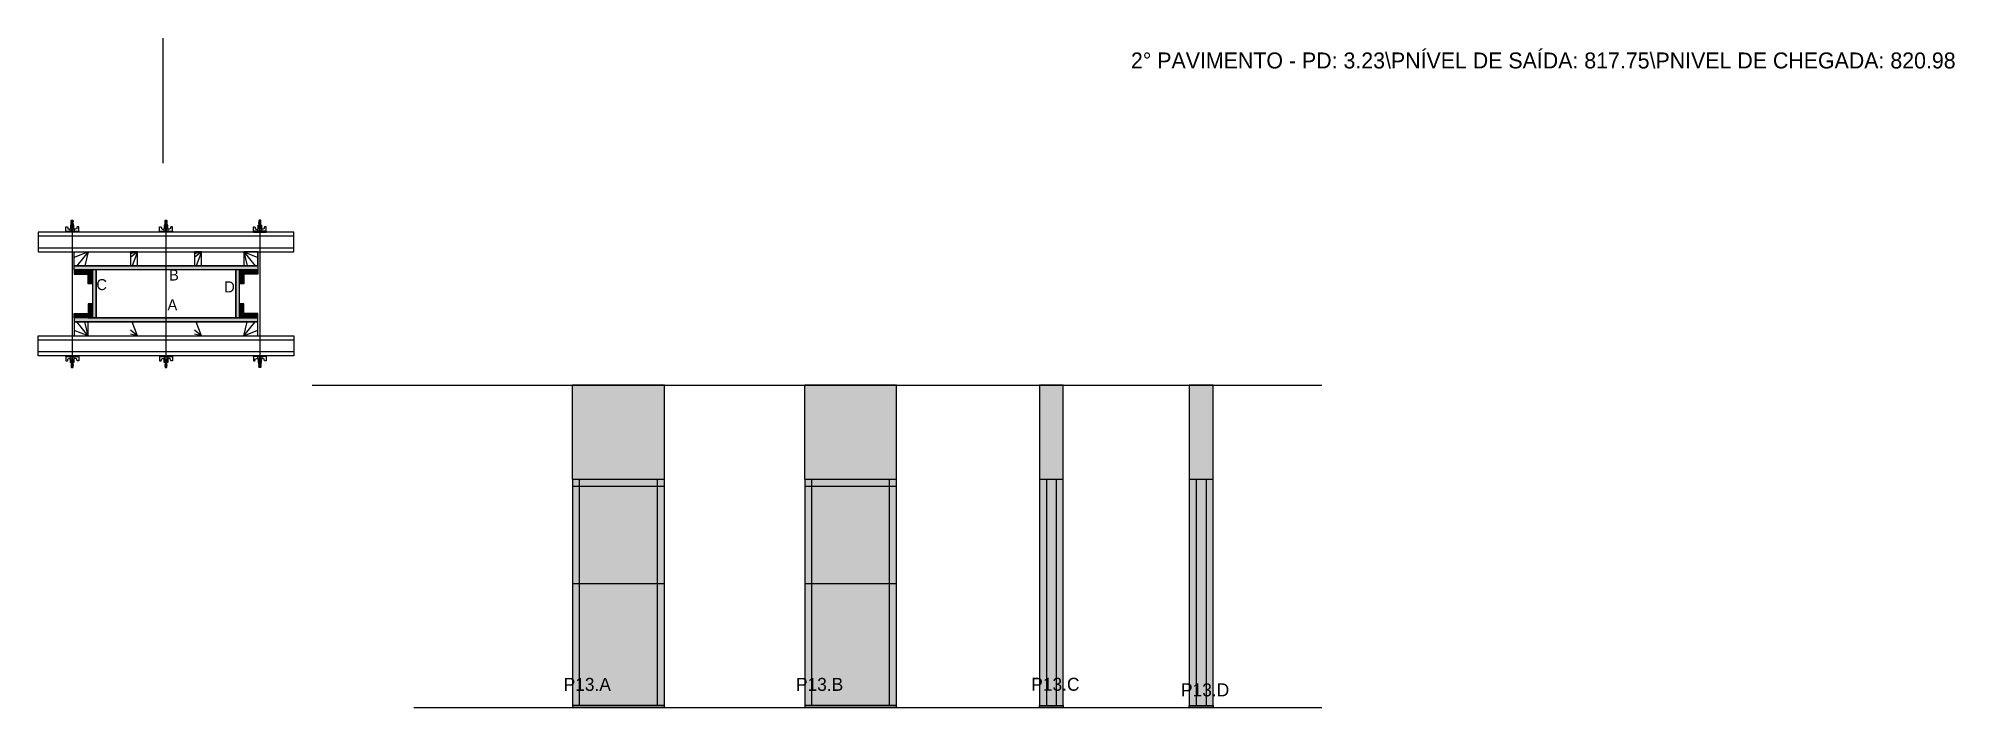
# Model space of a CAD drawing. Header units: metres. Extents: x 3528 to 5449, y 8535 to 9206.
import ezdxf

# ---------------------------------------------------------------- set-up
doc = ezdxf.new("R2010")
doc.units = ezdxf.units.M
for name, color, linetype in [('CHAPA', 7, 'Continuous'), ('COTA', 7, 'Continuous'), ('Hachura', 7, 'Continuous'), ('Madeira', 7, 'Continuous'), ('NOMENCLATURA', 7, 'Continuous'), ('Nível', 7, 'Continuous'), ('Painéis', 7, 'Continuous'), ('Perfil Metálico', 7, 'Continuous'), ('SARR_2.2x7', 7, 'Continuous'), ('SARRAFO', 7, 'Continuous'), ('Texto Seção', 7, 'Continuous'), ('TEXTO_GERAL', 7, 'Continuous')]:
    doc.layers.add(name, color=color, linetype=linetype)

msp = doc.modelspace()

# ---------------------------------------------------------------- hatches: boundary and pattern name
at = {"layer": 'COTA'}
h = msp.add_hatch(color=7, dxfattribs=at)
h.dxf.hatch_style = 1
h.paths.add_polyline_path([(4064, 8764.2), (4156, 8764.2), (4156, 8764.2), (4156, 8858.2), (4156, 8858.2), (4064, 8858.2), (4064, 8858.2), (4064, 8764.2)])
h = msp.add_hatch(color=7, dxfattribs=at)
h.dxf.hatch_style = 1
h.paths.add_polyline_path([(4296.8, 8764.2), (4388.8, 8764.2), (4388.8, 8764.2), (4388.8, 8858.2), (4388.8, 8858.2), (4296.8, 8858.2), (4296.8, 8858.2), (4296.8, 8764.2)])
h = msp.add_hatch(color=7, dxfattribs=at)
h.dxf.hatch_style = 1
h.paths.add_polyline_path([(4531.9, 8764.2), (4555.9, 8764.2), (4555.9, 8764.2), (4555.9, 8858.2), (4555.9, 8858.2), (4531.9, 8858.2), (4531.9, 8858.2), (4531.9, 8764.2)])
h = msp.add_hatch(color=7, dxfattribs=at)
h.dxf.hatch_style = 1
h.paths.add_polyline_path([(4682.1, 8764.2), (4706.1, 8764.2), (4706.1, 8764.2), (4706.1, 8858.2), (4706.1, 8858.2), (4682.1, 8858.2), (4682.1, 8858.2), (4682.1, 8764.2)])
at = {"layer": 'Hachura'}
h = msp.add_hatch(color=7, dxfattribs=at)
h.dxf.hatch_style = 1
h.paths.add_polyline_path([(3564.4, 8973.8), (3564.4, 8977.8), (3564.4, 8977.8), (3748.4, 8977.8), (3748.4, 8977.8), (3748.4, 8973.8), (3748.4, 8973.8), (3564.4, 8973.8)])
h = msp.add_hatch(color=7, dxfattribs=at)
h.dxf.hatch_style = 1
h.paths.add_polyline_path([(3564.4, 8973.8), (3564.4, 8977.8), (3564.4, 8977.8), (3748.4, 8977.8), (3748.4, 8977.8), (3748.4, 8973.8), (3748.4, 8973.8), (3564.4, 8973.8)])
h = msp.add_hatch(color=7, dxfattribs=at)
h.dxf.hatch_style = 1
h.paths.add_polyline_path([(3578.4, 8973.8), (3578.4, 8969.4), (3578.4, 8969.4), (3564.4, 8969.4), (3564.4, 8969.4), (3564.4, 8973.8), (3564.4, 8973.8), (3578.4, 8973.8)])
h = msp.add_hatch(color=7, dxfattribs=at)
h.dxf.hatch_style = 1
h.paths.add_polyline_path([(3582.8, 8973.8), (3578.4, 8973.8), (3578.4, 8973.8), (3578.4, 8959.8), (3578.4, 8959.8), (3582.8, 8959.8), (3582.8, 8959.8), (3582.8, 8973.8)])
h = msp.add_hatch(color=7, dxfattribs=at)
h.dxf.hatch_style = 1
h.paths.add_polyline_path([(3586.4, 8973.8), (3582.8, 8973.8), (3582.8, 8973.8), (3582.8, 8925.8), (3582.8, 8925.8), (3586.4, 8925.8), (3586.4, 8925.8), (3586.4, 8973.8)])
h = msp.add_hatch(color=7, dxfattribs=at)
h.dxf.hatch_style = 1
h.paths.add_polyline_path([(3586.4, 8973.8), (3582.8, 8973.8), (3582.8, 8973.8), (3582.8, 8925.8), (3582.8, 8925.8), (3586.4, 8925.8), (3586.4, 8925.8), (3586.4, 8973.8)])
h = msp.add_hatch(color=7, dxfattribs=at)
h.dxf.hatch_style = 1
h.paths.add_polyline_path([(3730, 8973.8), (3726.4, 8973.8), (3726.4, 8973.8), (3726.4, 8925.8), (3726.4, 8925.8), (3730, 8925.8), (3730, 8925.8), (3730, 8973.8)])
h = msp.add_hatch(color=7, dxfattribs=at)
h.dxf.hatch_style = 1
h.paths.add_polyline_path([(3730, 8973.8), (3726.4, 8973.8), (3726.4, 8973.8), (3726.4, 8925.8), (3726.4, 8925.8), (3730, 8925.8), (3730, 8925.8), (3730, 8973.8)])
h = msp.add_hatch(color=7, dxfattribs=at)
h.dxf.hatch_style = 1
h.paths.add_polyline_path([(3734.4, 8973.8), (3730, 8973.8), (3730, 8973.8), (3730, 8959.8), (3730, 8959.8), (3734.4, 8959.8), (3734.4, 8959.8), (3734.4, 8973.8)])
h = msp.add_hatch(color=7, dxfattribs=at)
h.dxf.hatch_style = 1
h.paths.add_polyline_path([(3734.4, 8973.8), (3734.4, 8969.4), (3734.4, 8969.4), (3748.4, 8969.4), (3748.4, 8969.4), (3748.4, 8973.8), (3748.4, 8973.8), (3734.4, 8973.8)])
h = msp.add_hatch(color=7, dxfattribs=at)
h.dxf.hatch_style = 1
h.paths.add_polyline_path([(3582.8, 8925.8), (3578.4, 8925.8), (3578.4, 8925.8), (3578.4, 8939.8), (3578.4, 8939.8), (3582.8, 8939.8), (3582.8, 8939.8), (3582.8, 8925.8)])
h = msp.add_hatch(color=7, dxfattribs=at)
h.dxf.hatch_style = 1
h.paths.add_polyline_path([(3734.4, 8925.8), (3730, 8925.8), (3730, 8925.8), (3730, 8939.8), (3730, 8939.8), (3734.4, 8939.8), (3734.4, 8939.8), (3734.4, 8925.8)])
h = msp.add_hatch(color=7, dxfattribs=at)
h.dxf.hatch_style = 1
h.paths.add_polyline_path([(3578.4, 8925.8), (3578.4, 8930.2), (3578.4, 8930.2), (3564.4, 8930.2), (3564.4, 8930.2), (3564.4, 8925.8), (3564.4, 8925.8), (3578.4, 8925.8)])
h = msp.add_hatch(color=7, dxfattribs=at)
h.dxf.hatch_style = 1
h.paths.add_polyline_path([(3564.4, 8925.8), (3564.4, 8921.8), (3564.4, 8921.8), (3748.4, 8921.8), (3748.4, 8921.8), (3748.4, 8925.8), (3748.4, 8925.8), (3564.4, 8925.8)])
h = msp.add_hatch(color=7, dxfattribs=at)
h.dxf.hatch_style = 1
h.paths.add_polyline_path([(3564.4, 8925.8), (3564.4, 8921.8), (3564.4, 8921.8), (3748.4, 8921.8), (3748.4, 8921.8), (3748.4, 8925.8), (3748.4, 8925.8), (3564.4, 8925.8)])
h = msp.add_hatch(color=7, dxfattribs=at)
h.dxf.hatch_style = 1
h.paths.add_polyline_path([(3734.4, 8925.8), (3734.4, 8930.2), (3734.4, 8930.2), (3748.4, 8930.2), (3748.4, 8930.2), (3748.4, 8925.8), (3748.4, 8925.8), (3734.4, 8925.8)])
h = msp.add_hatch(color=7, dxfattribs=at)
h.dxf.hatch_style = 1
h.paths.add_polyline_path([(4156, 8764.2), (4064, 8764.2), (4064, 8764.2), (4064, 8535.2), (4064, 8535.2), (4156, 8535.2), (4156, 8535.2), (4156, 8764.2)])
h = msp.add_hatch(color=7, dxfattribs=at)
h.dxf.hatch_style = 1
h.paths.add_polyline_path([(4388.8, 8764.2), (4296.8, 8764.2), (4296.8, 8764.2), (4296.8, 8535.2), (4296.8, 8535.2), (4388.8, 8535.2), (4388.8, 8535.2), (4388.8, 8764.2)])
h = msp.add_hatch(color=7, dxfattribs=at)
h.dxf.hatch_style = 1
h.paths.add_polyline_path([(4555.9, 8764.2), (4531.9, 8764.2), (4531.9, 8764.2), (4531.9, 8535.2), (4531.9, 8535.2), (4555.9, 8535.2), (4555.9, 8535.2), (4555.9, 8764.2)])
h = msp.add_hatch(color=7, dxfattribs=at)
h.dxf.hatch_style = 1
h.paths.add_polyline_path([(4706.1, 8764.2), (4682.1, 8764.2), (4682.1, 8764.2), (4682.1, 8535.2), (4682.1, 8535.2), (4706.1, 8535.2), (4706.1, 8535.2), (4706.1, 8764.2)])

# ---------------------------------------------------------------- linework, layer by layer
at = {"layer": 'CHAPA', "color": 7, "lineweight": 25}
for points in [[(3564.4, 8973.8), (3564.4, 8977.8), (3748.4, 8977.8), (3748.4, 8973.8)], [(3564.4, 8973.8), (3564.4, 8977.8), (3748.4, 8977.8), (3748.4, 8973.8)], [(3586.4, 8973.8), (3582.8, 8973.8), (3582.8, 8925.8), (3586.4, 8925.8)], [(3586.4, 8973.8), (3582.8, 8973.8), (3582.8, 8925.8), (3586.4, 8925.8)], [(3730, 8973.8), (3726.4, 8973.8), (3726.4, 8925.8), (3730, 8925.8)], [(3730, 8973.8), (3726.4, 8973.8), (3726.4, 8925.8), (3730, 8925.8)], [(3564.4, 8925.8), (3564.4, 8921.8), (3748.4, 8921.8), (3748.4, 8925.8)], [(3564.4, 8925.8), (3564.4, 8921.8), (3748.4, 8921.8), (3748.4, 8925.8)]]:
    msp.add_lwpolyline(points, close=True, dxfattribs=at)
at = {"layer": 'COTA', "color": 7, "lineweight": 25}
for p, q in [((4156, 8858.2), (4064, 8858.2)), ((4064, 8764.2), (4064, 8858.2)), ((4156, 8764.2), (4156, 8858.2)), ((4388.8, 8858.2), (4296.8, 8858.2)), ((4296.8, 8764.2), (4296.8, 8858.2)), ((4388.8, 8764.2), (4388.8, 8858.2))]:
    msp.add_line(p, q, dxfattribs=at)
for points in [[(4555.9, 8764.2), (4555.9, 8858.2), (4531.9, 8858.2), (4531.9, 8764.2)], [(4706.1, 8764.2), (4706.1, 8858.2), (4682.1, 8858.2), (4682.1, 8764.2)]]:
    msp.add_lwpolyline(points, dxfattribs=at)
at = {"layer": 'Defpoints', "color": 7, "lineweight": 25}
msp.add_line((3653.4, 9080.9), (3653.4, 9205.9), dxfattribs=at)
at = {"layer": 'Hachura', "color": 7, "lineweight": 25}
for p, q in [((3556, 9011.8), (3556, 9017)), ((3556, 9017), (3557.6, 9017)), ((3556, 9012.7), (3568.9, 9012.7)), ((3556, 9012.7), (3561.1, 9012.7)), ((3568.9, 9011.8), (3556, 9011.8)), ((3556.1, 9012.7), (3556.1, 9011.8)), ((3556.3, 9012.7), (3556.3, 9011.8)), ((3556.7, 9012.7), (3556.7, 9011.8)), ((3557.1, 9012.7), (3557.1, 9011.8)), ((3557.6, 9017), (3558.2, 9014.8)), ((3558, 9012.7), (3558, 9011.8)), ((3558.5, 9014.5), (3560.5, 9014.5)), ((3559.4, 9012.7), (3559.4, 9011.8)), ((3567.9, 9011.8), (3560.1, 9011.8)), ((3560.5, 9015.3), (3564.3, 9015.3)), ((3560.5, 9012.7), (3560.5, 9015.3)), ((3562.4, 9012.7), (3560.5, 9012.7)), ((3564.1, 9018.5), (3560.7, 9018.5)), ((3564.1, 9018.5), (3560.7, 9018.5)), ((3560.7, 9018.5), (3560.7, 9015.3)), ((3561.1, 9012.7), (3561.8, 9012.7)), ((3561.3, 9022.9), (3563.5, 9021.8)), ((3563.4, 9021.6), (3561.3, 9022.6)), ((3561.3, 9021.7), (3563.5, 9020.6)), ((3563.4, 9020.4), (3561.3, 9021.5)), ((3561.3, 9020.6), (3563.5, 9019.5)), ((3563.4, 9019.3), (3561.3, 9020.3)), ((3562.5, 9018.5), (3561.3, 9019.2)), ((3561.4, 9023.3), (3561.7, 9023.6)), ((3561.4, 9023), (3561.4, 9023.3)), ((3561.4, 9023.3), (3561.4, 9023.3)), ((3563.3, 9023.3), (3561.4, 9023.3)), ((3561.4, 9023), (3563.3, 9022)), ((3561.4, 9023), (3563.3, 9022)), ((3561.4, 9021.8), (3561.4, 9022.5)), ((3563.3, 9021.5), (3561.4, 9022.5)), ((3561.4, 9021.8), (3563.3, 9020.9)), ((3561.4, 9020.7), (3561.4, 9021.3)), ((3563.3, 9020.3), (3561.4, 9021.3)), ((3561.4, 9021.1), (3561.4, 9021.3)), ((3561.4, 9020.7), (3563.3, 9019.7)), ((3561.4, 9019.5), (3561.4, 9020.1)), ((3563.3, 9019.2), (3561.4, 9020.1)), ((3561.4, 9019.5), (3563.3, 9018.5)), ((3562.3, 9018.5), (3561.4, 9019)), ((3561.4, 9018.5), (3561.4, 9019)), ((3561.5, 9012.4), (3561.5, 9012.6)), ((3561.5, 9012), (3561.5, 9012.4)), ((3561.7, 9023.6), (3563, 9023.6)), ((3561.8, 9018.5), (3561.8, 9015.3)), ((3563.3, 9022.7), (3562, 9023.3)), ((3562.1, 9012.7), (3562.1, 9014.7)), ((3563.4, 9022.7), (3562.3, 9023.3)), ((3562.4, 9022.6), (3562.4, 8880.8)), ((3562.4, 9012.7), (3562.4, 9011.8)), ((3562.6, 9014.7), (3562.6, 9012.7)), ((3562.8, 9023.3), (3563.5, 9023)), ((3563.3, 9023.3), (3563, 9023.6)), ((3563.1, 9023.3), (3563.3, 9023.2)), ((3563.3, 9023.2), (3563.3, 9023.3)), ((3563.3, 9022.7), (3563.3, 9022)), ((3563.3, 9020.9), (3563.3, 9021.5)), ((3563.3, 9020.1), (3563.3, 9020.3)), ((3563.3, 9020.1), (3563.3, 9019.7)), ((3563.3, 9019.2), (3563.3, 9018.5)), ((3563.3, 9018.5), (3563.3, 9015.3)), ((3563.4, 9012.6), (3563.4, 9012.2)), ((3564.1, 9015.3), (3564.1, 9018.5)), ((3564.3, 9015.3), (3564.1, 9015.3)), ((3564.3, 9015.3), (3564.1, 9015.3)), ((3564.3, 9015.3), (3564.3, 9012.7)), ((3566.3, 9014.5), (3564.3, 9014.5)), ((3565.4, 9012.7), (3565.4, 9011.8)), ((3567.2, 9017), (3566.6, 9014.8)), ((3566.9, 9012.7), (3566.9, 9011.8)), ((3568.9, 9017), (3567.2, 9017)), ((3567.7, 9012.7), (3567.7, 9011.8)), ((3568.2, 9012.7), (3568.2, 9011.8)), ((3568.5, 9012.7), (3568.5, 9011.8)), ((3568.7, 9012.7), (3568.7, 9011.8)), ((3568.9, 9012.7), (3568.9, 9017)), ((3568.9, 9012.7), (3568.9, 9011.8)), ((3650, 9011.8), (3650, 9017)), ((3650, 9017), (3651.6, 9017)), ((3650, 9012.7), (3662.9, 9012.7)), ((3650, 9012.7), (3655.1, 9012.7)), ((3662.9, 9011.8), (3650, 9011.8)), ((3650.1, 9012.7), (3650.1, 9011.8)), ((3650.3, 9012.7), (3650.3, 9011.8)), ((3650.7, 9012.7), (3650.7, 9011.8)), ((3651.1, 9012.7), (3651.1, 9011.8)), ((3651.6, 9017), (3652.2, 9014.8)), ((3652, 9012.7), (3652, 9011.8)), ((3652.5, 9014.5), (3654.5, 9014.5)), ((3653.4, 9012.7), (3653.4, 9011.8)), ((3661.9, 9011.8), (3654.1, 9011.8)), ((3654.5, 9015.3), (3658.3, 9015.3)), ((3654.5, 9012.7), (3654.5, 9015.3)), ((3656.4, 9012.7), (3654.5, 9012.7)), ((3658.1, 9018.5), (3654.7, 9018.5)), ((3658.1, 9018.5), (3654.7, 9018.5)), ((3654.7, 9018.5), (3654.7, 9015.3)), ((3655.1, 9012.7), (3655.8, 9012.7)), ((3655.3, 9022.9), (3657.5, 9021.8)), ((3657.4, 9021.6), (3655.3, 9022.6)), ((3655.3, 9021.7), (3657.5, 9020.6)), ((3657.4, 9020.4), (3655.3, 9021.5)), ((3655.3, 9020.6), (3657.5, 9019.5)), ((3657.4, 9019.3), (3655.3, 9020.3)), ((3656.5, 9018.5), (3655.3, 9019.2)), ((3655.4, 9023.3), (3655.7, 9023.6)), ((3655.4, 9023), (3655.4, 9023.3)), ((3655.4, 9023.3), (3655.4, 9023.3)), ((3657.3, 9023.3), (3655.4, 9023.3)), ((3655.4, 9023), (3657.3, 9022)), ((3655.4, 9023), (3657.3, 9022)), ((3655.4, 9021.8), (3655.4, 9022.5)), ((3657.3, 9021.5), (3655.4, 9022.5)), ((3655.4, 9021.8), (3657.3, 9020.9)), ((3655.4, 9020.7), (3655.4, 9021.3)), ((3657.3, 9020.3), (3655.4, 9021.3)), ((3655.4, 9021.1), (3655.4, 9021.3)), ((3655.4, 9020.7), (3657.3, 9019.7)), ((3655.4, 9019.5), (3655.4, 9020.1)), ((3657.3, 9019.2), (3655.4, 9020.1)), ((3655.4, 9019.5), (3657.3, 9018.5)), ((3656.3, 9018.5), (3655.4, 9019)), ((3655.4, 9018.5), (3655.4, 9019)), ((3655.5, 9012.4), (3655.5, 9012.6)), ((3655.5, 9012), (3655.5, 9012.4)), ((3655.7, 9023.6), (3657, 9023.6)), ((3655.8, 9018.5), (3655.8, 9015.3)), ((3657.3, 9022.7), (3656, 9023.3)), ((3656.1, 9012.7), (3656.1, 9014.7)), ((3657.4, 9022.7), (3656.3, 9023.3)), ((3656.4, 9022.6), (3656.4, 8880.8)), ((3656.4, 9012.7), (3656.4, 9011.8)), ((3656.6, 9014.7), (3656.6, 9012.7)), ((3656.8, 9023.3), (3657.5, 9023)), ((3657.3, 9023.3), (3657, 9023.6)), ((3657.1, 9023.3), (3657.3, 9023.2)), ((3657.3, 9023.2), (3657.3, 9023.3)), ((3657.3, 9022.7), (3657.3, 9022)), ((3657.3, 9020.9), (3657.3, 9021.5)), ((3657.3, 9020.1), (3657.3, 9020.3)), ((3657.3, 9020.1), (3657.3, 9019.7)), ((3657.3, 9019.2), (3657.3, 9018.5)), ((3657.3, 9018.5), (3657.3, 9015.3)), ((3657.4, 9012.6), (3657.4, 9012.2)), ((3658.1, 9015.3), (3658.1, 9018.5)), ((3658.3, 9015.3), (3658.1, 9015.3)), ((3658.3, 9015.3), (3658.1, 9015.3)), ((3658.3, 9015.3), (3658.3, 9012.7)), ((3660.3, 9014.5), (3658.3, 9014.5)), ((3659.4, 9012.7), (3659.4, 9011.8)), ((3661.2, 9017), (3660.6, 9014.8)), ((3660.9, 9012.7), (3660.9, 9011.8)), ((3662.9, 9017), (3661.2, 9017)), ((3661.7, 9012.7), (3661.7, 9011.8)), ((3662.2, 9012.7), (3662.2, 9011.8)), ((3662.5, 9012.7), (3662.5, 9011.8)), ((3662.7, 9012.7), (3662.7, 9011.8)), ((3662.9, 9012.7), (3662.9, 9017)), ((3662.9, 9012.7), (3662.9, 9011.8)), ((3744, 9012.7), (3744, 9017)), ((3744, 9017), (3745.6, 9017)), ((3756.9, 9012.7), (3744, 9012.7)), ((3744, 9012.7), (3744, 9011.8)), ((3744, 9011.8), (3756.9, 9011.8)), ((3744.1, 9012.7), (3744.1, 9011.8)), ((3744.3, 9012.7), (3744.3, 9011.8)), ((3744.7, 9012.7), (3744.7, 9011.8)), ((3744.9, 9011.8), (3752.7, 9011.8)), ((3745.1, 9012.7), (3745.1, 9011.8)), ((3745.6, 9017), (3746.2, 9014.8)), ((3746, 9012.7), (3746, 9011.8)), ((3746.5, 9014.5), (3748.5, 9014.5)), ((3747.4, 9012.7), (3747.4, 9011.8)), ((3752.4, 9015.3), (3748.5, 9015.3)), ((3748.5, 9015.3), (3748.5, 9012.7)), ((3748.5, 9015.3), (3748.7, 9015.3)), ((3748.5, 9015.3), (3748.7, 9015.3)), ((3748.7, 9018.5), (3752.1, 9018.5)), ((3748.7, 9018.5), (3752.1, 9018.5)), ((3748.7, 9015.3), (3748.7, 9018.5)), ((3750, 9023.3), (3749.4, 9023)), ((3749.4, 9022.7), (3750.5, 9023.3)), ((3751.5, 9022.9), (3749.4, 9021.8)), ((3749.4, 9021.6), (3751.6, 9022.6)), ((3751.5, 9021.7), (3749.4, 9020.6)), ((3749.4, 9020.4), (3751.6, 9021.5)), ((3751.5, 9020.6), (3749.4, 9019.5)), ((3749.4, 9019.3), (3751.6, 9020.3)), ((3749.4, 9012.6), (3749.4, 9012.2)), ((3749.5, 9023.3), (3749.8, 9023.6)), ((3749.8, 9023.3), (3749.5, 9023.2)), ((3749.5, 9023.2), (3749.5, 9023.3)), ((3749.5, 9022.7), (3750.8, 9023.3)), ((3749.5, 9023.3), (3751.5, 9023.3)), ((3751.5, 9023), (3749.5, 9022)), ((3751.5, 9023), (3749.5, 9022)), ((3749.5, 9022.7), (3749.5, 9022)), ((3749.5, 9021.5), (3751.5, 9022.5)), ((3751.5, 9021.8), (3749.5, 9020.9)), ((3749.5, 9020.9), (3749.5, 9021.5)), ((3749.5, 9020.3), (3751.5, 9021.3)), ((3751.5, 9020.7), (3749.5, 9019.7)), ((3749.5, 9020.1), (3749.5, 9020.3)), ((3749.5, 9020.1), (3749.5, 9019.7)), ((3749.5, 9019.2), (3751.5, 9020.1)), ((3751.5, 9019.5), (3749.5, 9018.5)), ((3749.5, 9019.2), (3749.5, 9018.5)), ((3749.5, 9018.5), (3749.5, 9015.3)), ((3751.1, 9023.6), (3749.8, 9023.6)), ((3750.2, 9014.7), (3750.2, 9012.7)), ((3750.3, 9018.5), (3751.6, 9019.2)), ((3750.4, 9022.6), (3750.4, 8880.8)), ((3750.4, 9012.7), (3752.4, 9012.7)), ((3750.4, 9012.7), (3750.4, 9011.8)), ((3750.5, 9018.5), (3751.5, 9019)), ((3750.7, 9012.7), (3750.7, 9014.7)), ((3751.5, 9023.3), (3751.1, 9023.6)), ((3751.1, 9018.5), (3751.1, 9015.3)), ((3751.7, 9012.7), (3751.1, 9012.7)), ((3751.4, 9012.4), (3751.4, 9012.6)), ((3751.4, 9012), (3751.4, 9012.4)), ((3751.5, 9023), (3751.5, 9023.3)), ((3751.5, 9023.3), (3751.5, 9023.3)), ((3751.5, 9021.8), (3751.5, 9022.5)), ((3751.5, 9020.7), (3751.5, 9021.3)), ((3751.5, 9021.1), (3751.5, 9021.3)), ((3751.5, 9019.5), (3751.5, 9020.1)), ((3751.5, 9018.5), (3751.5, 9019)), ((3756.9, 9012.7), (3751.7, 9012.7)), ((3752.1, 9018.5), (3752.1, 9015.3)), ((3752.4, 9012.7), (3752.4, 9015.3)), ((3754.3, 9014.5), (3752.4, 9014.5)), ((3753.5, 9012.7), (3753.5, 9011.8)), ((3755.2, 9017), (3754.6, 9014.8)), ((3754.9, 9012.7), (3754.9, 9011.8)), ((3756.9, 9017), (3755.2, 9017)), ((3755.7, 9012.7), (3755.7, 9011.8)), ((3756.2, 9012.7), (3756.2, 9011.8)), ((3756.5, 9012.7), (3756.5, 9011.8)), ((3756.7, 9012.7), (3756.7, 9011.8)), ((3756.9, 9011.8), (3756.9, 9017)), ((3568.9, 8887.8), (3556, 8887.8)), ((3556, 8887.8), (3556, 8882.7)), ((3556, 8886.9), (3568.9, 8886.9)), ((3556, 8886.9), (3561.1, 8886.9)), ((3556, 8882.7), (3557.6, 8882.7)), ((3556.1, 8886.9), (3556.1, 8887.8)), ((3556.3, 8886.9), (3556.3, 8887.8)), ((3556.7, 8886.9), (3556.7, 8887.8)), ((3557.1, 8886.9), (3557.1, 8887.8)), ((3557.6, 8882.7), (3558.2, 8884.9)), ((3558, 8886.9), (3558, 8887.8)), ((3558.5, 8885.1), (3560.5, 8885.1)), ((3559.4, 8886.9), (3559.4, 8887.8)), ((3567.9, 8887.8), (3560.1, 8887.8)), ((3562.4, 8886.9), (3560.5, 8886.9)), ((3560.5, 8886.9), (3560.5, 8884.3)), ((3560.5, 8884.3), (3564.3, 8884.3)), ((3560.7, 8881.1), (3560.7, 8884.3)), ((3564.1, 8881.2), (3560.7, 8881.2)), ((3564.1, 8881.1), (3560.7, 8881.1)), ((3561.1, 8886.9), (3561.8, 8886.9)), ((3562.5, 8881.1), (3561.3, 8880.5)), ((3563.4, 8880.4), (3561.3, 8879.3)), ((3561.3, 8879.1), (3563.5, 8880.2)), ((3563.4, 8879.2), (3561.3, 8878.2)), ((3561.3, 8877.9), (3563.5, 8879)), ((3563.4, 8878.1), (3561.3, 8877)), ((3561.3, 8876.8), (3563.5, 8877.8)), ((3561.4, 8880.2), (3563.3, 8881.1)), ((3562.3, 8881.1), (3561.4, 8880.7)), ((3561.4, 8881.1), (3561.4, 8880.7)), ((3563.3, 8880.5), (3561.4, 8879.5)), ((3561.4, 8880.2), (3561.4, 8879.5)), ((3561.4, 8879), (3563.3, 8880)), ((3563.3, 8879.3), (3561.4, 8878.3)), ((3561.4, 8879), (3561.4, 8878.3)), ((3561.4, 8877.8), (3563.3, 8878.8)), ((3561.4, 8878.6), (3561.4, 8878.3)), ((3563.3, 8878.2), (3561.4, 8877.2)), ((3561.4, 8877.8), (3561.4, 8877.2)), ((3561.4, 8876.7), (3563.3, 8877.6)), ((3561.4, 8876.7), (3563.3, 8877.6)), ((3561.4, 8876.7), (3561.4, 8876.3)), ((3561.4, 8876.3), (3561.4, 8876.3)), ((3561.4, 8876.3), (3561.7, 8876)), ((3563.3, 8876.3), (3561.4, 8876.3)), ((3561.5, 8887.7), (3561.5, 8887.2)), ((3561.5, 8887.2), (3561.5, 8887)), ((3561.7, 8876), (3563, 8876)), ((3561.8, 8881.1), (3561.8, 8884.3)), ((3563.3, 8877), (3562, 8876.3)), ((3562.1, 8886.9), (3562.1, 8884.9)), ((3563.4, 8876.9), (3562.3, 8876.3)), ((3562.4, 8886.9), (3562.4, 8887.8)), ((3562.6, 8884.9), (3562.6, 8886.9)), ((3562.8, 8876.3), (3563.5, 8876.7)), ((3563.3, 8876.3), (3563, 8876)), ((3563.1, 8876.3), (3563.3, 8876.5)), ((3563.3, 8881.1), (3563.3, 8884.3)), ((3563.3, 8880.5), (3563.3, 8881.1)), ((3563.3, 8879.5), (3563.3, 8880)), ((3563.3, 8879.5), (3563.3, 8879.3)), ((3563.3, 8878.8), (3563.3, 8878.2)), ((3563.3, 8877), (3563.3, 8877.6)), ((3563.3, 8876.5), (3563.3, 8876.3)), ((3563.4, 8887), (3563.4, 8887.5)), ((3564.1, 8884.3), (3564.1, 8881.1)), ((3564.3, 8884.3), (3564.1, 8884.3)), ((3564.3, 8884.3), (3564.1, 8884.3)), ((3566.3, 8885.1), (3564.3, 8885.1)), ((3564.3, 8884.3), (3564.3, 8886.9)), ((3565.4, 8886.9), (3565.4, 8887.8)), ((3567.2, 8882.7), (3566.6, 8884.9)), ((3566.9, 8886.9), (3566.9, 8887.8)), ((3568.9, 8882.7), (3567.2, 8882.7)), ((3567.7, 8886.9), (3567.7, 8887.8)), ((3568.2, 8886.9), (3568.2, 8887.8)), ((3568.5, 8886.9), (3568.5, 8887.8)), ((3568.7, 8886.9), (3568.7, 8887.8)), ((3568.9, 8886.9), (3568.9, 8887.8)), ((3568.9, 8886.9), (3568.9, 8882.7)), ((3662.9, 8887.8), (3650, 8887.8)), ((3650, 8887.8), (3650, 8882.7)), ((3650, 8886.9), (3662.9, 8886.9)), ((3650, 8886.9), (3655.1, 8886.9)), ((3650, 8882.7), (3651.6, 8882.7)), ((3650.1, 8886.9), (3650.1, 8887.8)), ((3650.3, 8886.9), (3650.3, 8887.8)), ((3650.7, 8886.9), (3650.7, 8887.8)), ((3651.1, 8886.9), (3651.1, 8887.8)), ((3651.6, 8882.7), (3652.2, 8884.9)), ((3652, 8886.9), (3652, 8887.8)), ((3652.5, 8885.1), (3654.5, 8885.1)), ((3653.4, 8886.9), (3653.4, 8887.8)), ((3661.9, 8887.8), (3654.1, 8887.8)), ((3656.4, 8886.9), (3654.5, 8886.9)), ((3654.5, 8886.9), (3654.5, 8884.3)), ((3654.5, 8884.3), (3658.3, 8884.3)), ((3654.7, 8881.1), (3654.7, 8884.3)), ((3658.1, 8881.2), (3654.7, 8881.2)), ((3658.1, 8881.1), (3654.7, 8881.1)), ((3655.1, 8886.9), (3655.8, 8886.9)), ((3656.5, 8881.1), (3655.3, 8880.5)), ((3657.4, 8880.4), (3655.3, 8879.3)), ((3655.3, 8879.1), (3657.5, 8880.2)), ((3657.4, 8879.2), (3655.3, 8878.2)), ((3655.3, 8877.9), (3657.5, 8879)), ((3657.4, 8878.1), (3655.3, 8877)), ((3655.3, 8876.8), (3657.5, 8877.8)), ((3655.4, 8880.2), (3657.3, 8881.1)), ((3656.3, 8881.1), (3655.4, 8880.7)), ((3655.4, 8881.1), (3655.4, 8880.7)), ((3657.3, 8880.5), (3655.4, 8879.5)), ((3655.4, 8880.2), (3655.4, 8879.5)), ((3655.4, 8879), (3657.3, 8880)), ((3657.3, 8879.3), (3655.4, 8878.3)), ((3655.4, 8879), (3655.4, 8878.3)), ((3655.4, 8877.8), (3657.3, 8878.8)), ((3655.4, 8878.6), (3655.4, 8878.3)), ((3657.3, 8878.2), (3655.4, 8877.2)), ((3655.4, 8877.8), (3655.4, 8877.2)), ((3655.4, 8876.7), (3657.3, 8877.6)), ((3655.4, 8876.7), (3657.3, 8877.6)), ((3655.4, 8876.7), (3655.4, 8876.3)), ((3655.4, 8876.3), (3655.4, 8876.3)), ((3655.4, 8876.3), (3655.7, 8876)), ((3657.3, 8876.3), (3655.4, 8876.3)), ((3655.5, 8887.7), (3655.5, 8887.2)), ((3655.5, 8887.2), (3655.5, 8887)), ((3655.7, 8876), (3657, 8876)), ((3655.8, 8881.1), (3655.8, 8884.3)), ((3657.3, 8877), (3656, 8876.3)), ((3656.1, 8886.9), (3656.1, 8884.9)), ((3657.4, 8876.9), (3656.3, 8876.3)), ((3656.4, 8886.9), (3656.4, 8887.8)), ((3656.6, 8884.9), (3656.6, 8886.9)), ((3656.8, 8876.3), (3657.5, 8876.7)), ((3657.3, 8876.3), (3657, 8876)), ((3657.1, 8876.3), (3657.3, 8876.5)), ((3657.3, 8881.1), (3657.3, 8884.3)), ((3657.3, 8880.5), (3657.3, 8881.1)), ((3657.3, 8879.5), (3657.3, 8880)), ((3657.3, 8879.5), (3657.3, 8879.3)), ((3657.3, 8878.8), (3657.3, 8878.2)), ((3657.3, 8877), (3657.3, 8877.6)), ((3657.3, 8876.5), (3657.3, 8876.3)), ((3657.4, 8887), (3657.4, 8887.5)), ((3658.1, 8884.3), (3658.1, 8881.1)), ((3658.3, 8884.3), (3658.1, 8884.3)), ((3658.3, 8884.3), (3658.1, 8884.3)), ((3660.3, 8885.1), (3658.3, 8885.1)), ((3658.3, 8884.3), (3658.3, 8886.9)), ((3659.4, 8886.9), (3659.4, 8887.8)), ((3661.2, 8882.7), (3660.6, 8884.9)), ((3660.9, 8886.9), (3660.9, 8887.8)), ((3662.9, 8882.7), (3661.2, 8882.7)), ((3661.7, 8886.9), (3661.7, 8887.8)), ((3662.2, 8886.9), (3662.2, 8887.8)), ((3662.5, 8886.9), (3662.5, 8887.8)), ((3662.7, 8886.9), (3662.7, 8887.8)), ((3662.9, 8886.9), (3662.9, 8887.8)), ((3662.9, 8886.9), (3662.9, 8882.7)), ((3744, 8887.8), (3756.9, 8887.8)), ((3744, 8886.9), (3744, 8887.8)), ((3756.9, 8886.9), (3744, 8886.9)), ((3744, 8886.9), (3744, 8882.7)), ((3744, 8882.7), (3745.6, 8882.7)), ((3744.1, 8886.9), (3744.1, 8887.8)), ((3744.3, 8886.9), (3744.3, 8887.8)), ((3744.7, 8886.9), (3744.7, 8887.8)), ((3744.9, 8887.8), (3752.7, 8887.8)), ((3745.1, 8886.9), (3745.1, 8887.8)), ((3745.6, 8882.7), (3746.2, 8884.9)), ((3746, 8886.9), (3746, 8887.8)), ((3746.5, 8885.1), (3748.5, 8885.1)), ((3747.4, 8886.9), (3747.4, 8887.8)), ((3748.5, 8884.3), (3748.5, 8886.9)), ((3752.4, 8884.3), (3748.5, 8884.3)), ((3748.5, 8884.3), (3748.7, 8884.3)), ((3748.5, 8884.3), (3748.7, 8884.3)), ((3748.7, 8884.3), (3748.7, 8881.1)), ((3748.7, 8881.2), (3752.1, 8881.2)), ((3748.7, 8881.1), (3752.1, 8881.1)), ((3749.4, 8887), (3749.4, 8887.5)), ((3749.4, 8880.4), (3751.6, 8879.3)), ((3751.5, 8879.1), (3749.4, 8880.2)), ((3749.4, 8879.2), (3751.6, 8878.2)), ((3751.5, 8877.9), (3749.4, 8879)), ((3749.4, 8878.1), (3751.6, 8877)), ((3751.5, 8876.8), (3749.4, 8877.8)), ((3749.4, 8876.9), (3750.5, 8876.3)), ((3750, 8876.3), (3749.4, 8876.7)), ((3749.5, 8881.1), (3749.5, 8884.3)), ((3749.5, 8880.5), (3749.5, 8881.1)), ((3751.5, 8880.2), (3749.5, 8881.1)), ((3749.5, 8880.5), (3751.5, 8879.5)), ((3749.5, 8879.5), (3749.5, 8880)), ((3751.5, 8879), (3749.5, 8880)), ((3749.5, 8879.5), (3749.5, 8879.3)), ((3749.5, 8879.3), (3751.5, 8878.3)), ((3749.5, 8878.8), (3749.5, 8878.2)), ((3751.5, 8877.8), (3749.5, 8878.8)), ((3749.5, 8878.2), (3751.5, 8877.2)), ((3751.5, 8876.7), (3749.5, 8877.6)), ((3749.5, 8877), (3749.5, 8877.6)), ((3751.5, 8876.7), (3749.5, 8877.6)), ((3749.5, 8877), (3750.8, 8876.3)), ((3749.8, 8876.3), (3749.5, 8876.5)), ((3749.5, 8876.5), (3749.5, 8876.3)), ((3749.5, 8876.3), (3749.8, 8876)), ((3749.5, 8876.3), (3751.5, 8876.3)), ((3751.1, 8876), (3749.8, 8876)), ((3750.2, 8884.9), (3750.2, 8886.9)), ((3750.3, 8881.1), (3751.6, 8880.5)), ((3750.4, 8886.9), (3750.4, 8887.8)), ((3750.4, 8886.9), (3752.4, 8886.9)), ((3750.5, 8881.1), (3751.5, 8880.7)), ((3750.7, 8886.9), (3750.7, 8884.9)), ((3751.7, 8886.9), (3751.1, 8886.9)), ((3751.1, 8881.1), (3751.1, 8884.3)), ((3751.5, 8876.3), (3751.1, 8876)), ((3751.4, 8887.7), (3751.4, 8887.2)), ((3751.4, 8887.2), (3751.4, 8887)), ((3751.5, 8881.1), (3751.5, 8880.7)), ((3751.5, 8880.2), (3751.5, 8879.5)), ((3751.5, 8879), (3751.5, 8878.3)), ((3751.5, 8878.6), (3751.5, 8878.3)), ((3751.5, 8877.8), (3751.5, 8877.2)), ((3751.5, 8876.7), (3751.5, 8876.3)), ((3751.5, 8876.3), (3751.5, 8876.3)), ((3756.9, 8886.9), (3751.7, 8886.9)), ((3752.1, 8881.1), (3752.1, 8884.3)), ((3752.4, 8886.9), (3752.4, 8884.3)), ((3754.3, 8885.1), (3752.4, 8885.1)), ((3753.5, 8886.9), (3753.5, 8887.8)), ((3755.2, 8882.7), (3754.6, 8884.9)), ((3754.9, 8886.9), (3754.9, 8887.8)), ((3756.9, 8882.7), (3755.2, 8882.7)), ((3755.7, 8886.9), (3755.7, 8887.8)), ((3756.2, 8886.9), (3756.2, 8887.8)), ((3756.5, 8886.9), (3756.5, 8887.8)), ((3756.7, 8886.9), (3756.7, 8887.8)), ((3756.9, 8887.8), (3756.9, 8882.7))]:
    msp.add_line(p, q, dxfattribs=at)
at = {"layer": 'Madeira', "color": 7, "lineweight": 25}
for p, q in [((3578.4, 8991.8), (3564.4, 8986.4)), ((3578.4, 8991.8), (3566.9, 8977.8)), ((3578.4, 8991.8), (3574.9, 8977.8)), ((3627.9, 8991.8), (3620.9, 8986.1)), ((3627.9, 8991.8), (3620.9, 8990.1)), ((3627.9, 8991.8), (3622.5, 8977.8)), ((3691.9, 8991.8), (3684.9, 8986.1)), ((3691.9, 8991.8), (3684.9, 8990.1)), ((3691.9, 8991.8), (3686.5, 8977.8)), ((3734.4, 8991.8), (3745.9, 8977.8)), ((3734.4, 8991.8), (3737.9, 8977.8)), ((3734.4, 8991.8), (3748.4, 8986.4)), ((3578.4, 8907.8), (3566.9, 8921.8)), ((3578.4, 8907.8), (3574.9, 8921.8)), ((3627.9, 8907.8), (3620.9, 8913.6)), ((3627.9, 8907.8), (3622.5, 8921.8)), ((3691.9, 8907.8), (3684.9, 8913.6)), ((3691.9, 8907.8), (3686.5, 8921.8)), ((3734.4, 8907.8), (3745.9, 8921.8)), ((3734.4, 8907.8), (3737.9, 8921.8)), ((3578.4, 8907.8), (3564.4, 8913.2)), ((3627.9, 8907.8), (3620.9, 8909.6)), ((3691.9, 8907.8), (3684.9, 8909.6)), ((3734.4, 8907.8), (3748.4, 8913.3))]:
    msp.add_line(p, q, dxfattribs=at)
for points in [[(3748.4, 8991.8), (3748.4, 8977.8), (3564.4, 8977.8), (3564.4, 8991.8)], [(3627.9, 8991.8), (3620.9, 8991.8), (3620.9, 8977.8), (3627.9, 8977.8)], [(3691.9, 8991.8), (3684.9, 8991.8), (3684.9, 8977.8), (3691.9, 8977.8)], [(3734.4, 8991.8), (3734.4, 8977.8), (3748.4, 8977.8), (3748.4, 8991.8)], [(3578.4, 8907.8), (3578.4, 8921.8), (3564.4, 8921.8), (3564.4, 8907.8)], [(3748.4, 8907.8), (3748.4, 8921.8), (3564.4, 8921.8), (3564.4, 8907.8)]]:
    msp.add_lwpolyline(points, close=True, dxfattribs=at)
at = {"layer": 'Nível', "color": 7, "lineweight": 25}
for p, q in [((3802.8, 8858.2), (4815.2, 8858.2)), ((3905, 8535.2), (4815.2, 8535.2))]:
    msp.add_line(p, q, dxfattribs=at)
at = {"layer": 'Painéis', "color": 7, "lineweight": 25}
for p, q in [((4064, 8764.2), (4064, 8535.2)), ((4064, 8764.2), (4156, 8764.2)), ((4156, 8535.2), (4156, 8764.2)), ((4296.8, 8764.2), (4296.8, 8535.2)), ((4296.8, 8764.2), (4388.8, 8764.2)), ((4388.8, 8535.2), (4388.8, 8764.2)), ((4531.9, 8764.2), (4555.9, 8764.2)), ((4531.9, 8764.2), (4531.9, 8537.2)), ((4555.9, 8537.2), (4555.9, 8764.2)), ((4682.1, 8764.2), (4706.1, 8764.2)), ((4682.1, 8764.2), (4682.1, 8537.2)), ((4706.1, 8537.2), (4706.1, 8764.2)), ((4156, 8659.2), (4064, 8659.2)), ((4388.8, 8659.2), (4296.8, 8659.2)), ((4064, 8537.2), (4156, 8537.2)), ((4296.8, 8537.2), (4388.8, 8537.2)), ((4531.9, 8537.2), (4555.9, 8537.2)), ((4682.1, 8537.2), (4706.1, 8537.2))]:
    msp.add_line(p, q, dxfattribs=at)
for points in [[(3726.4, 8925.8), (3726.4, 8973.8), (3586.4, 8973.8), (3586.4, 8925.8)], [(4156, 8537.2), (4064, 8537.2), (4064, 8535.2), (4156, 8535.2)], [(4388.8, 8537.2), (4296.8, 8537.2), (4296.8, 8535.2), (4388.8, 8535.2)], [(4531.9, 8537.2), (4555.9, 8537.2), (4555.9, 8535.2), (4531.9, 8535.2)], [(4682.1, 8537.2), (4706.1, 8537.2), (4706.1, 8535.2), (4682.1, 8535.2)]]:
    msp.add_lwpolyline(points, close=True, dxfattribs=at)
at = {"layer": 'Perfil Metálico', "color": 7, "lineweight": 25}
for points in [[(3528.4, 9011.8), (3528.4, 8991.8), (3784.4, 8991.8), (3784.4, 9011.8)], [(3784.4, 8995.8), (3784.4, 9007.8), (3528.4, 9007.8), (3528.4, 8995.8)], [(3528.4, 8887.8), (3528.4, 8907.8), (3784.4, 8907.8), (3784.4, 8887.8)], [(3784.4, 8903.8), (3784.4, 8891.8), (3528.4, 8891.8), (3528.4, 8903.8)]]:
    msp.add_lwpolyline(points, close=True, dxfattribs=at)
at = {"layer": 'SARR_2.2x7', "color": 7, "lineweight": 25}
for p, q in [((4071, 8659.2), (4071, 8764.2)), ((4149, 8659.2), (4149, 8764.2)), ((4303.8, 8659.2), (4303.8, 8764.2)), ((4381.8, 8659.2), (4381.8, 8764.2)), ((4538.9, 8764.2), (4538.9, 8764.2)), ((4538.9, 8764.2), (4538.9, 8764.2)), ((4538.9, 8764.2), (4538.9, 8537.2)), ((4548.9, 8764.2), (4548.9, 8764.2)), ((4548.9, 8764.2), (4548.9, 8764.2)), ((4548.9, 8764.2), (4548.9, 8537.2)), ((4689.1, 8764.2), (4689.1, 8764.2)), ((4689.1, 8764.2), (4689.1, 8764.2)), ((4689.1, 8764.2), (4689.1, 8537.2)), ((4699.1, 8764.2), (4699.1, 8764.2)), ((4699.1, 8764.2), (4699.1, 8764.2)), ((4699.1, 8764.2), (4699.1, 8537.2)), ((4064, 8757.2), (4156, 8757.2)), ((4296.8, 8757.2), (4388.8, 8757.2)), ((4071, 8537.2), (4071, 8659.2)), ((4149, 8537.2), (4149, 8659.2)), ((4303.8, 8537.2), (4303.8, 8659.2)), ((4381.8, 8537.2), (4381.8, 8659.2)), ((4071, 8537.2), (4071, 8537.2)), ((4149, 8537.2), (4149, 8537.2)), ((4303.8, 8537.2), (4303.8, 8537.2)), ((4381.8, 8537.2), (4381.8, 8537.2))]:
    msp.add_line(p, q, dxfattribs=at)
at = {"layer": 'SARRAFO', "color": 7, "lineweight": 25}
for points in [[(3564.4, 8969.4), (3578.4, 8969.4), (3578.4, 8973.8), (3564.4, 8973.8)], [(3578.4, 8959.8), (3578.4, 8973.8), (3582.8, 8973.8), (3582.8, 8959.8)], [(3730, 8959.8), (3730, 8973.8), (3734.4, 8973.8), (3734.4, 8959.8)], [(3748.4, 8969.4), (3734.4, 8969.4), (3734.4, 8973.8), (3748.4, 8973.8)], [(3578.4, 8939.8), (3578.4, 8925.8), (3582.8, 8925.8), (3582.8, 8939.8)], [(3730, 8939.8), (3730, 8925.8), (3734.4, 8925.8), (3734.4, 8939.8)], [(3564.4, 8930.2), (3578.4, 8930.2), (3578.4, 8925.8), (3564.4, 8925.8)], [(3748.4, 8930.2), (3734.4, 8930.2), (3734.4, 8925.8), (3748.4, 8925.8)]]:
    msp.add_lwpolyline(points, close=True, dxfattribs=at)

# ---------------------------------------------------------------- texts
at = {"layer": 'NOMENCLATURA', "color": 7, "lineweight": 25}
msp.add_text('2° PAVIMENTO - PD: 3.23\\PNÍVEL DE SAÍDA: 817.75\\PNIVEL DE CHEGADA: 820.98', height=16, dxfattribs=at).set_placement((4623.7, 9175.7))
at = {"layer": 'Texto Seção', "color": 7, "lineweight": 25}
for s, p in [('P13.A', (4055, 8552)), ('P13.B', (4287.9, 8552)), ('P13.C', (4523.8, 8552.1)), ('P13.D', (4673.9, 8546.5))]:
    msp.add_text(s, height=13, dxfattribs=at).set_placement(p)
at = {"layer": 'TEXTO_GERAL', "color": 7, "lineweight": 25}
for s, p in [('B', (3659.4, 8963.2)), ('C', (3586.6, 8953.6)), ('D', (3714.8, 8951.3)), ('A', (3657.9, 8933.4))]:
    msp.add_text(s, height=11, dxfattribs=at).set_placement(p)

doc.saveas('drawing.dxf')
